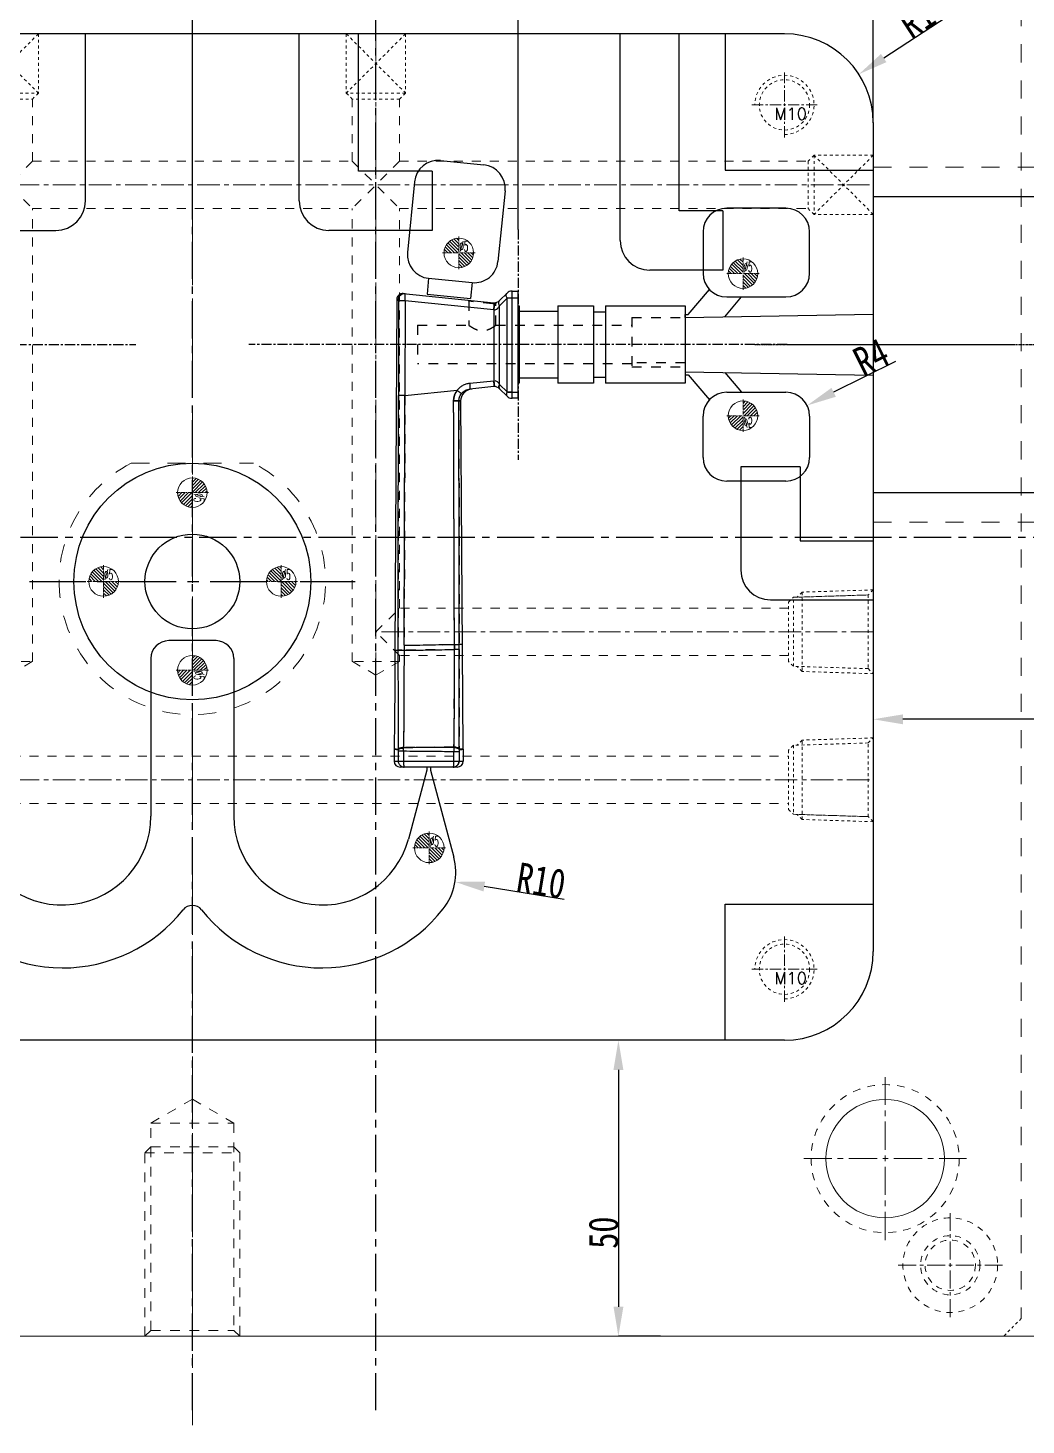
# Model space of a CAD drawing. Header units: millimetres. Extents: x 583 to 1942, y -5112 to 253.
# Drawn here: x 1123.4 to 1291.9, y -1129.1 to -893.1 of the extents above; entities that cross this region are included whole.
import ezdxf

# ---------------------------------------------------------------- set-up
doc = ezdxf.new("R2010")
doc.units = ezdxf.units.MM
doc.header["$LTSCALE"] = 16.335
doc.header["$PDMODE"] = 3
doc.header["$PDSIZE"] = 0.3125
doc.linetypes.add('CENTER', pattern=[0.6, 0.375, -0.075, 0.075, -0.075])
doc.linetypes.add('HIDDEN', pattern=[0.2, 0.1, -0.1])
doc.layers.get('0').update_dxf_attribs({"linetype": 'CONTINUOUS'})
doc.layers.get('Defpoints').update_dxf_attribs({"linetype": 'CONTINUOUS'})
for name, color, linetype, lineweight in [('cool', 153, 'HIDDEN', 9), ('epin', 13, 'CONTINUOUS', 9), ('moldbase', 7, 'CONTINUOUS', 20), ('screw', 33, 'CONTINUOUS', 13)]:
    doc.layers.add(name, color=color, linetype=linetype, lineweight=lineweight)
doc.layers.add('DEFAULT_2', color=8, linetype='HIDDEN')
doc.styles.get("Standard").update_dxf_attribs({"font": 'txt', "width": 0.8})
doc.styles.add('TXT', font='txt.shx', dxfattribs={"bigfont": 'gbcbig.shx'})
doc.styles.add('TXT05', font='txt.shx', dxfattribs={"width": 0.5, "bigfont": 'gbcbig.shx'})
doc.dimstyles.new('副本 11', dxfattribs={"dimtxt": 2.5, "dimasz": 2.5, "dimexe": 1.25, "dimexo": 0.625, "dimtad": 1, "dimdsep": 46, "dimtxsty": 'Standard', "dimcen": 2.5, "dimadec": 0, "dimazin": 0, "dimtfac": 1, "dimtmove": 0, "dimatfit": 3, "dimfxl": 0, "dimarcsym": 0})

# ---------------------------------------------------------------- blocks, each defined once
blk = doc.blocks.new('epin_ejp_5')
at = {"layer": 'epin'}
h = blk.add_hatch(dxfattribs=at)
h.set_pattern_fill('_ANSI31', color=123, scale=0.125, angle=90, style=0)
h.set_pattern_definition([(135, (-1062.761, -302.86763), (-0.280633, -0.280633), [])])
h.paths.add_polyline_path([(0, 2.5, 0.414214), (-2.5, 0), (0, 0)])
h.paths.add_polyline_path([(2.5, 0), (0, 0), (0, -2.5, 0.414214)])
at = {"layer": 'epin', "color": 1, "linetype": 'CENTER', "ltscale": 0.1}
for p, q in [((0, -2.75), (0, 2.75)), ((-2.75, 0), (2.75, 0))]:
    blk.add_line(p, q, dxfattribs=at)
at = {"layer": 'epin'}
blk.add_circle((0, 0), 2.5, dxfattribs=at)
at = {"layer": 'epin', "color": 6, "style": 'TXT05', "width": 0.5}
blk.add_text('%%c5', height=1.75, dxfattribs=at).set_placement((0.1, 0.25))
blk = doc.blocks.new('*D40')
at = {"color": 4, "lineweight": -2}
for p, q in [((1036.12, -909.12), (1036.12, -879.3)), ((1261.12, -879.3), (1041.12, -879.3)), ((1266.12, -909.12), (1266.12, -879.3))]:
    blk.add_line(p, q, dxfattribs=at)
at = {"color": 4}
for points in [[(1041.12, -878.46), (1041.12, -880.13), (1036.12, -879.3)], [(1261.12, -878.46), (1261.12, -880.13), (1266.12, -879.3)]]:
    blk.add_solid(points, dxfattribs=at)
at = {"layer": 'Defpoints', "color": 0}
for p in [(1036.12, -879.3), (1036.12, -909.12), (1266.12, -909.12)]:
    blk.add_point(p, dxfattribs=at)
at = {"color": 6, "insert": (1090.48, -876.8), "char_height": 5, "attachment_point": 5}
blk.add_mtext('230', dxfattribs=at)
blk = doc.blocks.new('*D42')
at = {"color": 4, "lineweight": -2}
for p, q in [((1230.19, -1064.12), (1223.07, -1064.12)), ((1223.07, -1069.12), (1223.07, -1109.12)), ((1230.19, -1114.12), (1223.07, -1114.12))]:
    blk.add_line(p, q, dxfattribs=at)
at = {"color": 4}
for points in [[(1222.24, -1069.12), (1223.91, -1069.12), (1223.07, -1064.12)], [(1222.24, -1109.12), (1223.91, -1109.12), (1223.07, -1114.12)]]:
    blk.add_solid(points, dxfattribs=at)
at = {"layer": 'Defpoints', "color": 0}
for p in [(1230.19, -1064.12), (1223.07, -1114.12), (1230.19, -1114.12)]:
    blk.add_point(p, dxfattribs=at)
at = {"color": 6, "insert": (1220.57, -1096.62), "char_height": 5, "attachment_point": 5, "rotation": 90}
blk.add_mtext('50', dxfattribs=at)
blk = doc.blocks.new('*D45')
at = {"color": 4, "lineweight": -2}
for p, q in [((1266.12, -1008.1), (1266.12, -1009.9)), ((1346.12, -1009.9), (1271.12, -1009.9)), ((1351.12, -1008.1), (1351.12, -1009.9))]:
    blk.add_line(p, q, dxfattribs=at)
at = {"color": 4}
for points in [[(1271.12, -1009.07), (1271.12, -1010.74), (1266.12, -1009.9)], [(1346.12, -1009.07), (1346.12, -1010.74), (1351.12, -1009.9)]]:
    blk.add_solid(points, dxfattribs=at)
at = {"layer": 'Defpoints', "color": 0}
for p in [(1266.12, -1008.1), (1266.12, -1009.9), (1351.12, -1008.1)]:
    blk.add_point(p, dxfattribs=at)
at = {"color": 6, "insert": (1306.09, -1007.4), "char_height": 5, "attachment_point": 5}
blk.add_mtext('85', dxfattribs=at)
blk = doc.blocks.new('screw_m10_g')
at = {"layer": 'screw', "color": 1, "linetype": 'CENTER', "ltscale": 0.310989}
for p, q in [((0, -5.5), (0, 5.5)), ((-5.5, 0), (5.5, 0))]:
    blk.add_line(p, q, dxfattribs=at)
at = {"layer": 'screw', "linetype": 'HIDDEN', "ltscale": 0.310989}
blk.add_circle((0, 0), 4.25, dxfattribs=at)
at = {"layer": 'screw', "color": 92, "linetype": 'HIDDEN', "ltscale": 0.310989}
blk.add_arc((0, 0), 5, 270, 180, dxfattribs=at)
at = {"layer": 'screw', "color": 6, "style": 'TXT'}
blk.add_text('M10', height=2, dxfattribs=at).set_placement((-1.7, -2.5))
blk = doc.blocks.new('*D109')
at = {"layer": 'Defpoints', "color": 0}
for p in [(1151.12, -886.91), (1151.12, -919.98), (1206.12, -927.15)]:
    blk.add_point(p, dxfattribs=at)
at = {"layer": 'epin', "color": 4, "lineweight": -2}
for p, q in [((1151.12, -919.98), (1151.12, -886.91)), ((1201.12, -886.91), (1156.12, -886.91)), ((1206.12, -927.15), (1206.12, -886.91))]:
    blk.add_line(p, q, dxfattribs=at)
at = {"layer": 'epin', "color": 4}
for points in [[(1156.12, -886.08), (1156.12, -887.74), (1151.12, -886.91)], [(1201.12, -886.08), (1201.12, -887.74), (1206.12, -886.91)]]:
    blk.add_solid(points, dxfattribs=at)
at = {"layer": 'epin', "color": 6, "insert": (1182.64, -884.41), "char_height": 5, "attachment_point": 5}
blk.add_mtext('55', dxfattribs=at)
blk = doc.blocks.new('cool_jt_f12')
at = {"layer": 'cool', "ltscale": 0.3}
for p, q in [((0, 7.0785), (0.856, 6.2225)), ((0, 7.0785), (12, 6.7035)), ((0.856, 6.2225), (0.856, -6.2225)), ((13.5, 5.827375), (0.856, 6.2225)), ((0.856, 6.2225), (13.5, 5.827375)), ((12, 6.7035), (12.856, 5.8475)), ((12, 6.7035), (12, -6.7035)), ((14.327375, 5), (13.5, 5.827375)), ((13.5, -5.827375), (13.5, 5.827375)), ((14.327375, -5), (14.327375, 5)), ((0.856, -6.2225), (0, -7.0785)), ((0, -7.0785), (12, -6.7035)), ((0.856, -6.2225), (13.5, -5.827375)), ((12, -6.7035), (12.856, -5.8475)), ((13.5, -5.827375), (14.327375, -5))]:
    blk.add_line(p, q, dxfattribs=at)
blk = doc.blocks.new('8')
at = {"layer": 'cool', "ltscale": 0.932966}
for p, q in [((867.02, 868.75), (1068.36, 868.75)), ((867.02, 860.75), (1068.36, 860.75))]:
    blk.add_line(p, q, dxfattribs=at)
at = {"layer": 'cool', "color": 1, "linetype": 'CENTER', "ltscale": 0.621977}
blk.add_line((852.69, 864.75), (1082.69, 864.75), dxfattribs=at)
at = {"layer": 'cool', "color": 0, "ltscale": 0.932966}
blk.add_blockref('cool_jt_f12', (852.69, 864.75), dxfattribs=at)
at = {"layer": 'cool', "color": 0, "ltscale": 0.932966, "rotation": 180}
blk.add_blockref('cool_jt_f12', (1082.69, 864.75), dxfattribs=at)
blk = doc.blocks.new('*D115')
at = {"layer": 'Defpoints', "color": 0}
for p in [(1263.69, -900.93), (1251.12, -909.12)]:
    blk.add_point(p, dxfattribs=at)
at = {"layer": 'epin', "color": 4, "lineweight": -2}
blk.add_line((1279.89, -890.38), (1267.88, -898.2), dxfattribs=at)
at = {"layer": 'epin', "color": 4}
blk.add_solid([(1267.42, -897.51), (1268.33, -898.9), (1263.69, -900.93)], dxfattribs=at)
at = {"layer": 'epin', "color": 6, "insert": (1274.61, -890.83), "char_height": 5, "attachment_point": 5, "rotation": 33.0699}
blk.add_mtext('R15', dxfattribs=at)
blk = doc.blocks.new('*D116')
at = {"layer": 'Defpoints', "color": 0}
for p in [(1185.61, -1035.76), (1195.48, -1037.36)]:
    blk.add_point(p, dxfattribs=at)
at = {"layer": 'epin', "color": 4, "lineweight": -2}
blk.add_line((1213.91, -1040.36), (1200.42, -1038.16), dxfattribs=at)
at = {"layer": 'epin', "color": 4}
blk.add_solid([(1200.55, -1037.34), (1200.29, -1038.99), (1195.48, -1037.36)], dxfattribs=at)
at = {"layer": 'epin', "color": 6, "insert": (1210.03, -1037.19), "char_height": 5, "attachment_point": 5, "rotation": 350.7725}
blk.add_mtext('R10', dxfattribs=at)
blk = doc.blocks.new('cool_jt_g12')
at = {"layer": 'cool', "ltscale": 0.3}
for p, q in [((0, 5), (10, 5)), ((0, -5), (10, 5)), ((0, 5), (10, -5)), ((10, -5), (10, 5)), ((10, 5), (11, 4)), ((11, -4), (11, 4)), ((10, -5), (11, -4)), ((0, -5), (10, -5))]:
    blk.add_line(p, q, dxfattribs=at)
blk = doc.blocks.new('9')
at = {"layer": 'cool', "color": 1, "linetype": 'CENTER', "ltscale": 0.621977}
for p, q in [((1286.69, 882.45), (1286.69, 990.75)), ((1348.69, 882.45), (1348.69, 990.75)), ((1202.69, 965.25), (1432.69, 965.25)), ((1202.69, 889.75), (1286.69, 889.75)), ((1432.69, 889.75), (1348.69, 889.75))]:
    blk.add_line(p, q, dxfattribs=at)
at = {"layer": 'cool', "ltscale": 0.932966}
for p, q in [((1282.69, 969.25), (1282.69, 979.75)), ((1290.69, 969.25), (1290.69, 979.75)), ((1344.69, 969.25), (1344.69, 979.75)), ((1352.69, 969.25), (1352.69, 979.75)), ((1213.69, 969.25), (1282.69, 969.25)), ((1282.69, 969.25), (1290.69, 961.25)), ((1290.69, 969.25), (1282.69, 961.25)), ((1290.69, 969.25), (1344.69, 969.25)), ((1352.69, 969.25), (1344.69, 961.25)), ((1344.69, 969.25), (1352.69, 961.25)), ((1352.69, 969.25), (1421.69, 969.25)), ((1213.69, 961.25), (1282.69, 961.25)), ((1282.69, 893.75), (1282.69, 961.25)), ((1290.69, 961.25), (1344.69, 961.25)), ((1290.69, 884.75), (1290.69, 961.25)), ((1344.69, 884.75), (1344.69, 961.25)), ((1352.69, 961.25), (1421.69, 961.25)), ((1352.69, 893.75), (1352.69, 961.25)), ((1217.02, 893.75), (1282.69, 893.75)), ((1286.69, 889.75), (1282.69, 893.75)), ((1348.69, 889.75), (1352.69, 893.75)), ((1418.36, 893.75), (1352.69, 893.75)), ((1282.69, 885.75), (1286.69, 889.75)), ((1352.69, 885.75), (1348.69, 889.75)), ((1217.02, 885.75), (1282.69, 885.75)), ((1282.69, 885.75), (1282.69, 884.75)), ((1418.36, 885.75), (1352.69, 885.75)), ((1352.69, 885.75), (1352.69, 884.75)), ((1282.69, 884.75), (1290.69, 884.75)), ((1282.69, 884.75), (1286.69, 882.45)), ((1286.69, 882.45), (1290.69, 884.75)), ((1352.69, 884.75), (1344.69, 884.75)), ((1348.69, 882.45), (1344.69, 884.75)), ((1352.69, 884.75), (1348.69, 882.45))]:
    blk.add_line(p, q, dxfattribs=at)
at = {"layer": 'cool', "color": 0, "ltscale": 0.932966}
for p, rotation in [((1286.69, 990.75), 270), ((1432.69, 965.25), 180)]:
    blk.add_blockref('cool_jt_g12', p, dxfattribs=dict(at, rotation=rotation))
at = {"layer": 'cool', "color": 0, "ltscale": 0.932966, "extrusion": (0, 0, -1), "zscale": -1, "rotation": 270}
blk.add_blockref('cool_jt_g12', (-1348.69, 990.75), dxfattribs=at)
at = {"layer": 'cool', "color": 0, "ltscale": 0.932966}
for name, p in [('cool_jt_g12', (1202.69, 965.25)), ('cool_jt_f12', (1202.69, 889.75))]:
    blk.add_blockref(name, p, dxfattribs=at)
at = {"layer": 'cool', "color": 0, "ltscale": 0.932966, "extrusion": (0, 0, -1), "zscale": -1}
blk.add_blockref('cool_jt_f12', (-1432.69, 889.75), dxfattribs=at)
blk = doc.blocks.new('*D331')
at = {"layer": 'Defpoints', "color": 0}
for p in [(1254.94, -956.89), (1251.36, -958.67)]:
    blk.add_point(p, dxfattribs=at)
at = {"layer": 'epin', "color": 4, "lineweight": -2}
blk.add_line((1269.87, -949.48), (1259.42, -954.67), dxfattribs=at)
at = {"layer": 'epin', "color": 4}
blk.add_solid([(1259.05, -953.92), (1259.79, -955.42), (1254.94, -956.89)], dxfattribs=at)
at = {"layer": 'epin', "color": 6, "insert": (1265.77, -948.72), "char_height": 5, "attachment_point": 5, "rotation": 26.3945}
blk.add_mtext('R4', dxfattribs=at)

msp = doc.modelspace()

# ---------------------------------------------------------------- linework, layer by layer
at = {"color": 1, "linetype": 'CENTER', "ltscale": 1.026263}
for p, q in [((1151.117, -1126.618), (1151.117, -861.618)), ((1182.117, -1126.618), (1182.117, -861.618)), ((951.117, -979.118), (1351.117, -979.118))]:
    msp.add_line(p, q, dxfattribs=at)
for p, q in [((1251.117, -894.118), (1051.117, -894.118)), ((1241.117, -894.118), (1241.117, -917.118)), ((1266.117, -909.118), (1266.117, -1049.118)), ((1241.117, -917.118), (1266.117, -917.118)), ((1188.637, -919.092), (1187.443, -931.032)), ((1203.921, -920.62), (1202.727, -932.56)), ((1266.117, -921.618), (1351.117, -921.618)), ((1251.358, -923.565), (1241.358, -923.565)), ((1255.358, -934.565), (1255.358, -927.565)), ((1191.025, -935.41), (1190.757, -938.097)), ((1198.349, -936.143), (1198.081, -938.829)), ((1234.858, -941.545), (1238.428, -937.289)), ((1241.063, -941.928), (1243.885, -938.565)), ((1241.358, -938.565), (1251.358, -938.565)), ((1234.358, -942.045), (1266.117, -941.49)), ((1234.358, -942.045), (1234.358, -941.545)), ((1234.358, -941.545), (1234.858, -941.545)), ((1251.57, -946.618), (1289.963, -946.618)), ((1234.358, -951.19), (1266.117, -951.745)), ((1234.358, -951.19), (1234.358, -951.69)), ((1234.358, -951.69), (1234.858, -951.69)), ((1234.858, -951.69), (1238.428, -955.946)), ((1241.063, -951.307), (1243.885, -954.67)), ((1241.358, -954.67), (1251.358, -954.67)), ((1255.358, -958.67), (1255.358, -965.67)), ((1251.358, -969.67), (1241.358, -969.67)), ((1266.117, -971.618), (1351.117, -971.618)), ((1241.117, -1041.118), (1266.117, -1041.118)), ((1241.117, -1064.118), (1241.117, -1041.118)), ((1251.117, -1064.118), (1051.117, -1064.118))]:
    msp.add_line(p, q)
at = {"color": 5}
for p, q in [((1133.085, -922.306), (1133.085, -894.118)), ((1169.149, -922.306), (1169.149, -894.118)), ((1179.149, -917.306), (1179.149, -894.118)), ((1223.36, -929.017), (1223.36, -894.118)), ((1233.36, -924.017), (1233.36, -894.118)), ((1191.639, -917.306), (1179.149, -917.306)), ((1191.639, -917.306), (1191.639, -927.306)), ((1240.729, -924.017), (1233.36, -924.017)), ((1240.729, -924.017), (1240.729, -934.017)), ((1110.595, -927.306), (1128.085, -927.306)), ((1191.639, -927.306), (1174.149, -927.306)), ((1240.729, -934.017), (1228.36, -934.017)), ((1243.756, -967.243), (1243.756, -984.733)), ((1253.756, -967.243), (1243.756, -967.243)), ((1253.756, -967.243), (1253.756, -979.733)), ((1253.756, -979.733), (1266.117, -979.733)), ((1248.756, -989.733), (1266.117, -989.733))]:
    msp.add_line(p, q, dxfattribs=at)
at = {"color": 7, "linetype": 'Continuous'}
for p, q in [((1193.015, -915.509), (1200.339, -916.242)), ((1237.358, -927.565), (1237.358, -934.565)), ((1191.025, -935.41), (1198.349, -936.143)), ((1185.642, -938.992), (1185.302, -998.26)), ((1185.918, -939.023), (1185.642, -938.992)), ((1185.933, -939.225), (1185.915, -955.211)), ((1187.035, -939.226), (1185.933, -939.225)), ((1186.747, -937.997), (1202.031, -939.526)), ((1187.035, -939.226), (1187.015, -955.211)), ((1202.031, -940.726), (1187.035, -939.226)), ((1190.757, -938.097), (1198.081, -938.829)), ((1203.004, -939.178), (1204.256, -937.926)), ((1204.256, -938.779), (1203.004, -940.031)), ((1204.256, -954.599), (1204.256, -938.779)), ((1206.117, -938.779), (1204.256, -938.779)), ((1205.109, -955.663), (1205.109, -937.573)), ((1205.109, -937.573), (1206.117, -937.573)), ((1206.117, -955.663), (1206.117, -937.573)), ((1202.031, -940.726), (1202.031, -952.709)), ((1203.004, -953.346), (1203.004, -940.031)), ((1206.117, -940.085), (1206.318, -940.085)), ((1206.318, -940.085), (1206.318, -953.15)), ((1206.318, -940.939), (1212.851, -940.939)), ((1212.851, -940.085), (1212.851, -953.15)), ((1212.851, -940.085), (1218.881, -940.085)), ((1218.881, -940.085), (1218.881, -953.15)), ((1218.881, -941.09), (1220.891, -941.09)), ((1220.891, -940.085), (1220.891, -953.15)), ((1220.891, -940.085), (1234.358, -940.085)), ((1234.358, -940.085), (1234.358, -953.15)), ((1197.994, -953.113), (1202.031, -952.709)), ((1203.004, -953.346), (1204.256, -954.599)), ((1206.318, -953.15), (1206.117, -953.15)), ((1212.851, -952.296), (1206.318, -952.296)), ((1218.881, -953.15), (1212.851, -953.15)), ((1220.891, -952.145), (1218.881, -952.145)), ((1234.358, -953.15), (1220.891, -953.15)), ((1187.015, -955.211), (1195.835, -954.329)), ((1202.031, -953.709), (1197.994, -954.113)), ((1204.256, -955.309), (1203.004, -954.057)), ((1205.109, -954.658), (1206.117, -954.658)), ((1206.117, -955.663), (1205.109, -955.663)), ((1196.139, -956.121), (1196.483, -956.096)), ((1196.862, -1014.947), (1196.483, -956.096)), ((1237.358, -965.67), (1237.358, -958.67)), ((1185.883, -998.243), (1185.303, -998.258)), ((1185.883, -998.243), (1185.883, -997.399)), ((1195.374, -997.253), (1195.374, -997.266)), ((1196.747, -997.243), (1196.17, -997.254)), ((1196.171, -998.131), (1196.17, -997.254)), ((1185.205, -1014.963), (1185.205, -1016.968)), ((1185.284, -1014.963), (1185.205, -1014.963)), ((1185.205, -1016.968), (1196.863, -1016.968)), ((1185.207, -1014.947), (1185.906, -1014.92)), ((1185.906, -1014.936), (1185.906, -1014.92)), ((1185.911, -1015.246), (1186.77, -1015.246)), ((1185.911, -1016.968), (1185.911, -1015.246)), ((1186.77, -1015.246), (1186.77, -1016.968)), ((1195.298, -1015.327), (1196.158, -1015.327)), ((1195.298, -1016.968), (1195.298, -1015.327)), ((1196.158, -1015.327), (1196.158, -1016.968)), ((1196.785, -1014.943), (1196.166, -1014.907)), ((1196.862, -1014.947), (1196.785, -1014.943)), ((1196.863, -1014.964), (1196.785, -1014.966)), ((1196.863, -1014.964), (1196.863, -1016.968)), ((1195.858, -1017.973), (1186.211, -1017.973))]:
    msp.add_line(p, q, dxfattribs=at)
at = {"color": 1, "linetype": 'CENTER', "ltscale": 1.554943}
msp.add_line((1123.617, -986.618), (1178.617, -986.618), dxfattribs=at)
at = {"color": 2}
for p, q in [((1155.117, -996.618), (1147.117, -996.618)), ((1144.117, -999.618), (1144.117, -1026.266)), ((1158.117, -999.618), (1158.117, -1026.266)), ((1190.734, -1018.473), (1187.606, -1030.148)), ((1190.734, -1017.973), (1190.734, -1018.473)), ((1191.334, -1017.973), (1191.334, -1018.473)), ((1191.334, -1018.473), (1195.273, -1033.17))]:
    msp.add_line(p, q, dxfattribs=at)
at = {"color": 7, "linetype": 'Continuous'}
for points in [[(1196.483, -956.096), (1196.519, -955.706), (1196.679, -955.218), (1196.957, -954.786), (1197.337, -954.439), (1197.791, -954.2), (1198.003, -954.15)], [(1185.303, -998.258), (1185.293, -1004.306), (1185.279, -1009.97), (1185.207, -1014.947)]]:
    msp.add_lwpolyline(points, dxfattribs=at)
for radius in [20, 8]:
    msp.add_circle((1151.117, -986.618), radius)
for centre, radius, start, end in [((1251.117, -909.118), 15, 0, 90), ((1192.617, -919.49), 4, 84.28941, 174.28941), ((1199.941, -920.222), 4, 354.28941, 84.28941), ((1241.358, -927.565), 4, 90, 180), ((1251.358, -927.565), 4, 0, 90), ((1191.423, -931.43), 4, 174.28941, 264.28941), ((1198.747, -932.162), 4, 264.28941, 354.28941), ((1241.358, -934.565), 4, 180, 270), ((1251.358, -934.565), 4, 270, 0), ((1241.358, -958.67), 4, 90, 180), ((1251.358, -958.67), 4, 0, 90), ((1241.358, -965.67), 4, 180, 270), ((1251.358, -965.67), 4, 270, 0), ((1251.117, -1049.118), 15, 270, 0)]:
    msp.add_arc(centre, radius, start, end)
at = {"color": 5}
for centre, start, end in [((1128.085, -922.306), 270, 0), ((1174.149, -922.306), 180, 270), ((1228.36, -929.017), 180, 270), ((1248.756, -984.733), 180, 270)]:
    msp.add_arc(centre, 5, start, end, dxfattribs=at)
at = {"color": 7, "linetype": 'Continuous'}
for centre, radius, start, end in [((1186.647, -938.997), 1.005, 84.28941, 179.67188), ((1186.918, -939.008), 0.988, 99.88757, 104.23324), ((1186.92, -939.019), 1, 98.15622, 99.89277), ((1186.921, -939.028), 1.008, 84.35151, 98.15338), ((1202.151, -938.326), 1.206, 264.28941, 315), ((1205.109, -938.779), 1.206, 90, 135), ((1198.222, -956.113), 2.98, 143.23397, 180.15175), ((1202.151, -954.909), 1.206, 44.9989, 95.71059), ((1205.109, -954.457), 1.206, 224.99967, 270), ((1190.62, -1014.761), 3.847, 178.86528, 179.74008), ((1469.009, -1016.194), 273.712, 179.685, 179.81846), ((1194.404, -1014.595), 0.897, 358.473, 359.45662), ((1191.459, -1014.668), 3.842, 359.68599, 0.73165), ((1186.21, -1016.968), 1.005, 180, 270), ((1188.07, -1014.956), 2.164, 179.47337, 181.02774), ((1179.004, -1015.246), 6.907, 359.99736, 2.08186), ((1206.894, 656.108), 1671.475, 269.31019, 269.602533), ((1195.858, -1016.968), 1.005, 270, 0), ((1202.819, -1015.322), 6.661, 177.29539, 180.03824), ((1194.056, -1014.958), 2.11, 0.53758, 1.38975), ((1193.987, -1014.957), 2.18, 358.66825, 0.50809), ((1186.907, -1016.978), 0.995, 233.72902, 269.92829), ((1195.161, -1016.978), 0.995, 270.07116, 306.2205)]:
    msp.add_arc(centre, radius, start, end, dxfattribs=at)
at = {"color": 2}
for centre, radius, start, end in [((1147.117, -999.618), 3, 90, 180), ((1155.117, -999.618), 3, 0, 90), ((1129.117, -1026.266), 15, 195, 0), ((1173.117, -1026.266), 15, 180, 345), ((1185.613, -1035.758), 10, 321.93145, 15), ((1129.217, -1025.893), 26, 218.06855, 321.45719), ((1151.117, -1043.34), 2, 38.54281, 141.45719), ((1173.017, -1025.893), 26, 218.54281, 321.93145)]:
    msp.add_arc(centre, radius, start, end, dxfattribs=at)
at = {"color": 7, "linetype": 'Continuous'}
for points, knots in [([(1185.918, -939.023), (1185.919, -938.921), (1185.952, -938.706), (1186.079, -938.461), (1186.229, -938.29), (1186.408, -938.149), (1186.567, -938.078), (1186.675, -938.05)], [0, 0, 0, 0, 0.2320921, 0.4846086, 0.6151934, 0.745907, 1, 1, 1, 1]), ([(1185.933, -939.225), (1185.933, -939.199), (1185.933, -939.162), (1185.931, -939.115), (1185.929, -939.085), (1185.927, -939.06), (1185.925, -939.041), (1185.922, -939.03), (1185.92, -939.023), (1185.918, -939.023)], [0, 0, 0, 0, 0.37751, 0.5488187, 0.6992118, 0.8224478, 0.9150745, 0.9745469, 1, 1, 1, 1]), ([(1187.035, -939.226), (1187.042, -939.149), (1187.053, -938.996), (1187.065, -938.775), (1187.072, -938.571), (1187.073, -938.391), (1187.069, -938.243), (1187.06, -938.133), (1187.048, -938.065), (1187.034, -938.033), (1187.025, -938.025), (1187.021, -938.025)], [0, 0, 0, 0, 0.1924576, 0.3777343, 0.54828, 0.6979462, 0.8212839, 0.9137738, 0.9726413, 0.9895919, 1, 1, 1, 1]), ([(1203.004, -940.031), (1202.961, -939.947), (1202.896, -939.782), (1202.86, -939.537), (1202.895, -939.329), (1202.963, -939.219), (1203.004, -939.178)], [0, 0, 0, 0, 0.3124611, 0.58482, 0.809764, 1, 1, 1, 1]), ([(1204.256, -938.779), (1204.216, -938.697), (1204.152, -938.537), (1204.113, -938.298), (1204.142, -938.085), (1204.213, -937.969), (1204.256, -937.926)], [0, 0, 0, 0, 0.3020114, 0.5671693, 0.7956576, 1, 1, 1, 1]), ([(1202.031, -939.526), (1202.041, -939.527), (1202.052, -939.548), (1202.06, -939.577), (1202.067, -939.617), (1202.073, -939.667), (1202.078, -939.756), (1202.081, -939.893), (1202.077, -940.079), (1202.063, -940.361), (1202.045, -940.579), (1202.031, -940.726)], [0, 0, 0, 0, 0.0242631, 0.0475474, 0.0798265, 0.1216873, 0.1728609, 0.3010726, 0.4589204, 0.6356505, 1, 1, 1, 1]), ([(1202.031, -940.726), (1202.085, -940.738), (1202.199, -940.743), (1202.416, -940.696), (1202.647, -940.545), (1202.852, -940.303), (1202.958, -940.123), (1203.004, -940.031)], [0, 0, 0, 0, 0.1309892, 0.2614421, 0.5140771, 0.7592724, 1, 1, 1, 1]), ([(1195.835, -954.329), (1195.963, -954.159), (1196.253, -953.844), (1196.777, -953.474), (1197.365, -953.22), (1197.784, -953.134), (1197.994, -953.113)], [0, 0, 0, 0, 0.2503259, 0.5004078, 0.7502802, 1, 1, 1, 1]), ([(1197.994, -954.113), (1198.003, -954.112), (1198.012, -954.094), (1198.019, -954.07), (1198.028, -954.019), (1198.034, -953.935), (1198.036, -953.807), (1198.033, -953.651), (1198.021, -953.416), (1198.006, -953.235), (1197.994, -953.113)], [0, 0, 0, 0, 0.0243322, 0.0476899, 0.080062, 0.1732865, 0.3016762, 0.4595858, 0.6362306, 1, 1, 1, 1]), ([(1202.031, -952.709), (1202.13, -952.691), (1202.34, -952.702), (1202.617, -952.85), (1202.838, -953.075), (1202.953, -953.253), (1203.004, -953.346)], [0, 0, 0, 0, 0.2429514, 0.489927, 0.7427963, 1, 1, 1, 1]), ([(1202.031, -952.709), (1202.043, -952.831), (1202.058, -953.012), (1202.069, -953.247), (1202.073, -953.402), (1202.07, -953.531), (1202.064, -953.616), (1202.055, -953.666), (1202.048, -953.69), (1202.039, -953.709), (1202.031, -953.709)], [0, 0, 0, 0, 0.3631813, 0.5397348, 0.6977003, 0.8262635, 0.9196999, 0.9521647, 0.9755962, 1, 1, 1, 1]), ([(1203.004, -954.057), (1202.966, -954.019), (1202.907, -953.917), (1202.884, -953.735), (1202.92, -953.538), (1202.972, -953.41), (1203.004, -953.346)], [0, 0, 0, 0, 0.2124798, 0.4503387, 0.7170888, 1, 1, 1, 1]), ([(1187.015, -955.211), (1186.769, -955.211), (1186.402, -955.211), (1186.036, -955.211), (1185.915, -955.211)], [0, 0, 0, 0, 0.670886, 1, 1, 1, 1]), ([(1195.835, -954.329), (1195.925, -954.397), (1196.057, -954.498), (1196.224, -954.632), (1196.331, -954.72), (1196.418, -954.796), (1196.481, -954.854), (1196.519, -954.892), (1196.536, -954.914), (1196.54, -954.922), (1196.541, -954.925)], [0, 0, 0, 0, 0.3658318, 0.5381648, 0.6911477, 0.8165794, 0.9103489, 0.970524, 0.9887898, 1, 1, 1, 1]), ([(1196.139, -956.121), (1196.138, -955.908), (1196.209, -955.479), (1196.413, -955.096), (1196.541, -954.925)], [0, 0, 0, 0, 0.4996925, 1, 1, 1, 1]), ([(1196.541, -954.925), (1196.712, -954.699), (1197.154, -954.315), (1197.712, -954.141), (1197.994, -954.113)], [0, 0, 0, 0, 0.4999965, 1, 1, 1, 1]), ([(1204.256, -954.599), (1204.225, -954.662), (1204.173, -954.791), (1204.137, -954.988), (1204.16, -955.17), (1204.219, -955.272), (1204.256, -955.309)], [0, 0, 0, 0, 0.2829276, 0.5496817, 0.7875334, 1, 1, 1, 1]), ([(1205.109, -954.658), (1204.955, -954.658), (1204.67, -954.649), (1204.385, -954.62), (1204.256, -954.599)], [0, 0, 0, 0, 0.5411425, 1, 1, 1, 1]), ([(1196.139, -956.121), (1196.11, -956.121), (1196.015, -956.121), (1195.823, -956.12), (1195.553, -956.12), (1195.349, -956.121), (1195.242, -956.121)], [0, 0, 0, 0, 0.0961542, 0.3189928, 0.6408871, 1, 1, 1, 1]), ([(1185.906, -1014.92), (1185.928, -1013.531), (1185.964, -1007.972), (1185.881, -1002.413), (1185.883, -998.243)], [0, 0, 0, 0, 0.249876, 1, 1, 1, 1]), ([(1185.883, -998.243), (1185.997, -998.241), (1186.33, -998.237), (1186.663, -998.235), (1186.881, -998.235)], [0, 0, 0, 0, 0.3430771, 1, 1, 1, 1]), ([(1186.881, -998.235), (1186.857, -1001.003), (1186.842, -1006.486), (1186.813, -1011.968), (1186.774, -1014.681)], [0, 0, 0, 0, 0.5050522, 1, 1, 1, 1]), ([(1186.881, -998.235), (1188.304, -998.236), (1191.136, -998.185), (1193.967, -998.125), (1195.376, -998.117)], [0, 0, 0, 0, 0.5024094, 1, 1, 1, 1]), ([(1186.885, -997.398), (1188.307, -997.388), (1191.136, -997.323), (1193.966, -997.267), (1195.374, -997.266)], [0, 0, 0, 0, 0.5024015, 1, 1, 1, 1]), ([(1195.301, -1014.604), (1195.303, -1014.439), (1195.312, -1014.11), (1195.32, -1013.615), (1195.327, -1013.117), (1195.337, -1012.45), (1195.346, -1011.612), (1195.358, -1010.26), (1195.367, -1008.555), (1195.372, -1006.494), (1195.377, -1004.417), (1195.379, -1001.623), (1195.378, -999.521), (1195.376, -998.117)], [0, 0, 0, 0, 0.0299162, 0.0599642, 0.0901381, 0.1204262, 0.1813465, 0.2426923, 0.3664947, 0.4915488, 0.6176228, 0.7445264, 1, 1, 1, 1]), ([(1195.374, -997.266), (1195.55, -997.266), (1195.815, -997.267), (1196.08, -997.266), (1196.17, -997.267)], [0, 0, 0, 0, 0.6611989, 1, 1, 1, 1]), ([(1196.171, -998.131), (1196.14, -998.128), (1196.049, -998.125), (1195.876, -998.121), (1195.642, -998.118), (1195.468, -998.117), (1195.376, -998.117)], [0, 0, 0, 0, 0.1163195, 0.3430269, 0.6535542, 1, 1, 1, 1]), ([(1196.166, -1014.907), (1196.167, -1013.548), (1196.169, -1010.093), (1196.173, -1004.502), (1196.172, -1000.268), (1196.171, -998.131)], [0, 0, 0, 0, 0.2429088, 0.617882, 1, 1, 1, 1]), ([(1186.774, -1014.681), (1186.67, -1014.683), (1186.476, -1014.698), (1186.246, -1014.74), (1186.094, -1014.789), (1186.008, -1014.828), (1185.945, -1014.869), (1185.915, -1014.903), (1185.906, -1014.92)], [0, 0, 0, 0, 0.3370442, 0.6331196, 0.7551411, 0.8569222, 0.938059, 1, 1, 1, 1]), ([(1185.906, -1014.936), (1185.914, -1014.92), (1185.942, -1014.886), (1186.004, -1014.844), (1186.09, -1014.803), (1186.246, -1014.752), (1186.477, -1014.707), (1186.672, -1014.69), (1186.774, -1014.685)], [0, 0, 0, 0, 0.0592351, 0.1385901, 0.2414463, 0.3667648, 0.6694108, 1, 1, 1, 1]), ([(1185.906, -1014.995), (1185.914, -1014.979), (1185.942, -1014.948), (1186.003, -1014.908), (1186.089, -1014.869), (1186.245, -1014.818), (1186.476, -1014.771), (1186.671, -1014.75), (1186.773, -1014.744)], [0, 0, 0, 0, 0.0563341, 0.1339992, 0.2362617, 0.3618436, 0.6666699, 1, 1, 1, 1]), ([(1186.77, -1015.246), (1186.771, -1015.204), (1186.772, -1015.036), (1186.773, -1014.869), (1186.773, -1014.744)], [0, 0, 0, 0, 0.2525306, 1, 1, 1, 1]), ([(1186.774, -1014.681), (1188.195, -1014.647), (1191.037, -1014.576), (1193.881, -1014.578), (1195.301, -1014.619)], [0, 0, 0, 0, 0.5001122, 1, 1, 1, 1]), ([(1196.166, -1014.907), (1196.148, -1014.863), (1196.085, -1014.803), (1195.981, -1014.744), (1195.826, -1014.681), (1195.597, -1014.628), (1195.402, -1014.608), (1195.301, -1014.604)], [0, 0, 0, 0, 0.1507767, 0.2561101, 0.3814224, 0.6784635, 1, 1, 1, 1]), ([(1196.166, -1014.938), (1196.149, -1014.894), (1196.087, -1014.833), (1195.984, -1014.771), (1195.829, -1014.705), (1195.598, -1014.648), (1195.403, -1014.625), (1195.301, -1014.619)], [0, 0, 0, 0, 0.1506354, 0.2558912, 0.3811709, 0.6783298, 1, 1, 1, 1]), ([(1196.166, -1015.008), (1196.158, -1014.989), (1196.132, -1014.95), (1196.071, -1014.898), (1195.985, -1014.849), (1195.831, -1014.784), (1195.6, -1014.725), (1195.404, -1014.698), (1195.301, -1014.689)], [0, 0, 0, 0, 0.0638053, 0.1461097, 0.2503673, 0.3757542, 0.6752912, 1, 1, 1, 1]), ([(1185.906, -1014.995), (1185.776, -1014.988), (1185.569, -1014.975), (1185.362, -1014.964), (1185.284, -1014.963)], [0, 0, 0, 0, 0.6246655, 1, 1, 1, 1]), ([(1186.32, -1017.78), (1186.195, -1017.688), (1185.985, -1017.44), (1185.911, -1017.124), (1185.911, -1016.968)], [0, 0, 0, 0, 0.4991046, 1, 1, 1, 1]), ([(1186.77, -1016.968), (1186.77, -1017.096), (1186.776, -1017.333), (1186.799, -1017.612), (1186.828, -1017.793), (1186.847, -1017.877), (1186.865, -1017.927), (1186.879, -1017.955), (1186.895, -1017.973), (1186.906, -1017.973)], [0, 0, 0, 0, 0.3735406, 0.6912777, 0.8142711, 0.9072587, 0.9417514, 0.9681799, 1, 1, 1, 1]), ([(1195.163, -1017.973), (1195.174, -1017.973), (1195.19, -1017.955), (1195.204, -1017.927), (1195.222, -1017.877), (1195.241, -1017.793), (1195.27, -1017.612), (1195.292, -1017.333), (1195.298, -1017.096), (1195.298, -1016.968)], [0, 0, 0, 0, 0.0318208, 0.0582499, 0.0927431, 0.1857326, 0.3087282, 0.6264693, 1, 1, 1, 1]), ([(1196.158, -1016.968), (1196.158, -1017.124), (1196.084, -1017.441), (1195.873, -1017.689), (1195.748, -1017.781)], [0, 0, 0, 0, 0.500905, 1, 1, 1, 1]), ([(1196.785, -1014.966), (1196.708, -1014.968), (1196.501, -1014.983), (1196.295, -1014.999), (1196.166, -1015.008)], [0, 0, 0, 0, 0.3753438, 1, 1, 1, 1])]:
    msp.add_open_spline(points, degree=3, knots=knots, dxfattribs=at)
for points in [[(1185.884, -997.399), (1185.894, -983.336), (1185.904, -969.274), (1185.915, -955.211)], [(1186.885, -997.398), (1186.928, -983.336), (1186.971, -969.273), (1187.015, -955.211)], [(1195.374, -997.253), (1195.331, -983.542), (1195.287, -969.831), (1195.242, -956.121)], [(1196.17, -997.254), (1196.16, -983.543), (1196.149, -969.832), (1196.138, -956.121)], [(1186.885, -997.398), (1186.883, -997.677), (1186.884, -997.956), (1186.881, -998.235)], [(1195.374, -997.266), (1195.375, -997.55), (1195.375, -997.834), (1195.376, -998.117)]]:
    msp.add_open_spline(points, degree=3, dxfattribs=at)
at = {"layer": 'DEFAULT_2', "color": 1, "linetype": 'CENTER', "ltscale": 0.277713}
for p, q in [((1206.117, -927.148), (1206.117, -966.087)), ((1050.664, -946.618), (1141.57, -946.618)), ((1251.57, -946.618), (1160.664, -946.618))]:
    msp.add_line(p, q, dxfattribs=at)
at = {"layer": 'DEFAULT_2', "color": 8, "linetype": 'HIDDEN'}
for p, q in [((1197.645, -939.087), (1197.826, -939.287)), ((1197.826, -939.287), (1197.826, -943.351)), ((1201.854, -939.726), (1197.826, -939.287)), ((1202.031, -939.526), (1201.854, -939.726)), ((1202.348, -939.675), (1202.492, -939.482)), ((1202.348, -943.351), (1202.348, -939.675)), ((1189.133, -943.351), (1189.133, -949.884)), ((1189.133, -943.351), (1197.826, -943.351)), ((1202.348, -943.351), (1225.313, -943.351)), ((1225.313, -942.045), (1225.313, -950.386)), ((1225.313, -942.045), (1234.358, -942.045)), ((1225.313, -949.884), (1189.133, -949.884)), ((1234.358, -949.683), (1225.313, -949.683)), ((1225.313, -950.386), (1234.358, -950.386)), ((1198.003, -954.15), (1198.292, -954.083)), ((1196.483, -956.096), (1196.139, -956.121)), ((1185.303, -998.258), (1185.883, -998.249)), ((1186.885, -997.398), (1186.881, -998.235)), ((1195.376, -998.117), (1186.881, -998.235)), ((1186.885, -997.398), (1195.374, -997.266)), ((1195.376, -998.117), (1195.374, -997.266)), ((1195.301, -1014.619), (1195.301, -1014.604)), ((1185.205, -1014.952), (1185.205, -1014.963)), ((1185.906, -1014.92), (1185.906, -1014.936)), ((1196.166, -1014.907), (1196.862, -1014.947)), ((1196.863, -1014.964), (1196.863, -1014.951))]:
    msp.add_line(p, q, dxfattribs=at)
at = {"layer": 'DEFAULT_2', "color": 1, "linetype": 'CENTER', "ltscale": 0.048144}
msp.add_line((1246.117, -946.618), (1351.117, -946.618), dxfattribs=at)
at = {"layer": 'DEFAULT_2', "color": 8, "linetype": 'HIDDEN'}
for centre, radius, start, end in [((-329.725, -999.466), 1525.101, 359.431282, 0.05067), ((1190.606, -1014.761), 3.833, 178.86417, 179.74149), ((1198.522, -1985.232), 970.618, 90.190123, 90.6935), ((1471.302, -1016.203), 276.005, 179.6857, 179.81802), ((1191.433, -1014.668), 3.868, 359.68926, 0.73103), ((1179.097, -1015.244), 6.813, 359.983, 2.0964), ((1206.896, 656.511), 1671.878, 269.31026, 269.602532), ((1202.978, -1015.326), 6.82, 177.32819, 180.0063), ((1194.101, -1014.957), 2.065, 0.53304, 1.39792)]:
    msp.add_arc(centre, radius, start, end, dxfattribs=at)
for points, knots in [([(1185.918, -939.023), (1185.92, -939.023), (1185.922, -939.031), (1185.925, -939.041), (1185.927, -939.06), (1185.929, -939.085), (1185.931, -939.115), (1185.933, -939.162), (1185.933, -939.199), (1185.933, -939.225)], [0, 0, 0, 0, 0.0254981, 0.0850688, 0.1777943, 0.3010799, 0.4514396, 0.6226598, 1, 1, 1, 1]), ([(1202.348, -939.675), (1202.348, -939.675), (1202.347, -939.676), (1202.346, -939.676), (1202.343, -939.677), (1202.338, -939.678), (1202.329, -939.681), (1202.315, -939.685), (1202.297, -939.69), (1202.275, -939.696), (1202.25, -939.702), (1202.208, -939.712), (1202.146, -939.722), (1202.061, -939.731), (1201.962, -939.734), (1201.891, -939.73), (1201.854, -939.726)], [0, 0, 0, 0, 0.0010683, 0.0042617, 0.0095626, 0.0169542, 0.0379424, 0.0670962, 0.1042905, 0.1494001, 0.202246, 0.2626307, 0.4053623, 0.57662, 0.7751591, 1, 1, 1, 1]), ([(1202.031, -940.726), (1202.045, -940.58), (1202.063, -940.362), (1202.077, -940.081), (1202.081, -939.894), (1202.079, -939.758), (1202.073, -939.668), (1202.067, -939.618), (1202.06, -939.578), (1202.052, -939.549), (1202.041, -939.527), (1202.031, -939.526)], [0, 0, 0, 0, 0.3631702, 0.5397191, 0.6976809, 0.8262417, 0.8776295, 0.9197005, 0.9521649, 0.9755962, 1, 1, 1, 1]), ([(1197.826, -943.351), (1197.886, -943.393), (1198.104, -943.541), (1198.434, -943.745), (1198.835, -943.955), (1199.212, -944.113), (1199.634, -944.231), (1200.087, -944.275), (1200.54, -944.231), (1200.962, -944.113), (1201.34, -943.955), (1201.74, -943.745), (1202.07, -943.541), (1202.288, -943.393), (1202.348, -943.351)], [0, 0, 0, 0, 0.0443228, 0.1597828, 0.2350486, 0.3183115, 0.4074718, 0.5000009, 0.5925301, 0.6816901, 0.7649526, 0.8402183, 0.9556778, 1, 1, 1, 1]), ([(1202.031, -953.709), (1202.039, -953.709), (1202.048, -953.691), (1202.055, -953.666), (1202.064, -953.616), (1202.07, -953.531), (1202.073, -953.404), (1202.069, -953.248), (1202.058, -953.013), (1202.043, -952.831), (1202.031, -952.709)], [0, 0, 0, 0, 0.0242635, 0.0475483, 0.0798284, 0.1728414, 0.3010567, 0.4589085, 0.6356428, 1, 1, 1, 1]), ([(1203.004, -953.346), (1202.969, -953.416), (1202.915, -953.554), (1202.884, -953.757), (1202.913, -953.931), (1202.97, -954.023), (1203.004, -954.057)], [0, 0, 0, 0, 0.3121424, 0.5846854, 0.8096209, 1, 1, 1, 1]), ([(1187.015, -955.211), (1186.885, -955.211), (1186.639, -955.21), (1186.31, -955.21), (1186.073, -955.211), (1185.953, -955.21), (1185.915, -955.211)], [0, 0, 0, 0, 0.3556981, 0.6707451, 0.8970899, 1, 1, 1, 1]), ([(1195.242, -956.121), (1195.243, -955.961), (1195.267, -955.64), (1195.381, -955.172), (1195.569, -954.729), (1195.739, -954.457), (1195.835, -954.329)], [0, 0, 0, 0, 0.2501412, 0.5002178, 0.75027, 1, 1, 1, 1]), ([(1204.256, -954.599), (1204.386, -954.62), (1204.592, -954.641), (1204.876, -954.655), (1205.031, -954.658), (1205.109, -954.658)], [0, 0, 0, 0, 0.4595399, 0.7245636, 1, 1, 1, 1]), ([(1195.242, -956.121), (1195.349, -956.121), (1195.553, -956.12), (1195.823, -956.12), (1196.015, -956.121), (1196.11, -956.121), (1196.139, -956.121)], [0, 0, 0, 0, 0.359111, 0.6810062, 0.9038455, 1, 1, 1, 1]), ([(1185.906, -1014.92), (1185.927, -1013.531), (1185.962, -1007.97), (1185.881, -1002.409), (1185.883, -998.237)], [0, 0, 0, 0, 0.2497532, 1, 1, 1, 1]), ([(1186.485, -998.235), (1186.351, -998.235), (1186.15, -998.236), (1185.95, -998.236), (1185.883, -998.237)], [0, 0, 0, 0, 0.668663, 1, 1, 1, 1]), ([(1186.485, -998.235), (1186.517, -998.235), (1186.649, -998.234), (1186.781, -998.235), (1186.881, -998.235)], [0, 0, 0, 0, 0.2401654, 1, 1, 1, 1]), ([(1186.881, -998.235), (1186.857, -1001.004), (1186.842, -1006.488), (1186.813, -1011.971), (1186.774, -1014.685)], [0, 0, 0, 0, 0.5050547, 1, 1, 1, 1]), ([(1196.171, -998.131), (1196.172, -999.559), (1196.173, -1003.1), (1196.17, -1008.691), (1196.167, -1012.856), (1196.166, -1014.907)], [0, 0, 0, 0, 0.2552198, 0.6332578, 1, 1, 1, 1]), ([(1185.906, -1014.92), (1185.915, -1014.903), (1185.945, -1014.87), (1186.008, -1014.829), (1186.094, -1014.791), (1186.246, -1014.743), (1186.476, -1014.702), (1186.67, -1014.685), (1186.774, -1014.681)], [0, 0, 0, 0, 0.0617461, 0.1424986, 0.2439634, 0.3658407, 0.6622165, 1, 1, 1, 1]), ([(1186.77, -1015.246), (1186.771, -1015.204), (1186.772, -1015.036), (1186.773, -1014.869), (1186.773, -1014.744)], [0, 0, 0, 0, 0.2525312, 1, 1, 1, 1]), ([(1185.205, -1014.963), (1185.205, -1014.963), (1185.207, -1014.963), (1185.208, -1014.963), (1185.212, -1014.963), (1185.219, -1014.962), (1185.232, -1014.962), (1185.251, -1014.962), (1185.276, -1014.962), (1185.306, -1014.962), (1185.342, -1014.963), (1185.4, -1014.965), (1185.487, -1014.97), (1185.607, -1014.977), (1185.749, -1014.986), (1185.851, -1014.992), (1185.906, -1014.995)], [0, 0, 0, 0, 0.0009847, 0.0039256, 0.0088223, 0.0156737, 0.0352364, 0.0626077, 0.0977849, 0.1407686, 0.1915625, 0.2501739, 0.3908687, 0.5628087, 0.7658885, 1, 1, 1, 1]), ([(1195.163, -1017.973), (1195.292, -1017.973), (1195.554, -1017.92), (1195.885, -1017.696), (1196.107, -1017.362), (1196.158, -1017.098), (1196.158, -1016.968)], [0, 0, 0, 0, 0.2489524, 0.4984759, 0.7488959, 1, 1, 1, 1]), ([(1196.166, -1015.008), (1196.22, -1015.004), (1196.322, -1014.997), (1196.463, -1014.987), (1196.583, -1014.978), (1196.67, -1014.972), (1196.728, -1014.968), (1196.763, -1014.967), (1196.793, -1014.966), (1196.818, -1014.965), (1196.835, -1014.965), (1196.846, -1014.964), (1196.852, -1014.964), (1196.857, -1014.964), (1196.86, -1014.965), (1196.862, -1014.964), (1196.863, -1014.965), (1196.863, -1014.964)], [0, 0, 0, 0, 0.2341299, 0.4372234, 0.6091773, 0.7498906, 0.8085095, 0.8593061, 0.9022861, 0.9374534, 0.9648096, 0.9755586, 0.9843545, 0.9911972, 0.996086, 0.9990204, 1, 1, 1, 1]), ([(1186.32, -1017.78), (1186.384, -1017.827), (1186.567, -1017.931), (1186.777, -1017.973), (1186.906, -1017.973)], [0, 0, 0, 0, 0.3760499, 1, 1, 1, 1])]:
    msp.add_open_spline(points, degree=3, knots=knots, dxfattribs=at)
for points in [[(1187.021, -938.025), (1186.906, -938.013), (1186.788, -938.022), (1186.675, -938.05)], [(1185.915, -955.211), (1185.904, -969.274), (1185.894, -983.336), (1185.884, -997.399)], [(1187.015, -955.211), (1186.971, -969.273), (1186.928, -983.336), (1186.885, -997.398)], [(1195.374, -997.253), (1195.331, -983.542), (1195.287, -969.831), (1195.242, -956.121)], [(1196.138, -956.121), (1196.149, -969.832), (1196.16, -983.543), (1196.17, -997.254)]]:
    msp.add_open_spline(points, degree=3, dxfattribs=at)
at = {"layer": 'moldbase', "color": 1, "linetype": 'CENTER', "ltscale": 1.865932}
msp.add_line((1151.117, -829.118), (1151.117, -1129.118), dxfattribs=at)
at = {"layer": 'moldbase', "color": 8, "linetype": 'HIDDEN', "ltscale": 1.865932}
for p, q in [((1291.117, -847.118), (1291.117, -1111.118)), ((1266.117, -916.618), (1351.117, -916.618)), ((1140.809, -966.618), (1161.425, -966.618)), ((1266.117, -976.618), (1351.117, -976.618))]:
    msp.add_line(p, q, dxfattribs=at)
at = {"layer": 'moldbase', "color": 1, "linetype": 'CENTER', "ltscale": 0.777472}
for p, q in [((1268.117, -1097.868), (1268.117, -1070.368)), ((1254.367, -1084.118), (1281.867, -1084.118))]:
    msp.add_line(p, q, dxfattribs=at)
at = {"layer": 'moldbase', "color": 8, "linetype": 'HIDDEN', "ltscale": 0.995164}
for p, q in [((1144.117, -1078.118), (1151.117, -1074.076)), ((1151.117, -1074.076), (1158.117, -1078.118)), ((1144.117, -1113.118), (1144.117, -1078.118)), ((1144.117, -1078.118), (1158.117, -1078.118)), ((1158.117, -1078.118), (1158.117, -1113.118)), ((1143.117, -1114.118), (1144.117, -1113.118)), ((1144.117, -1113.118), (1158.117, -1113.118)), ((1158.117, -1113.118), (1159.117, -1114.118))]:
    msp.add_line(p, q, dxfattribs=at)
at = {"layer": 'moldbase', "color": 1, "linetype": 'CENTER', "ltscale": 0.621977}
msp.add_line((1151.117, -1114.118), (1151.117, -1074.076), dxfattribs=at)
at = {"layer": 'moldbase', "color": 92, "linetype": 'HIDDEN', "ltscale": 0.995164}
for p, q in [((1143.117, -1083.118), (1144.117, -1082.118)), ((1143.117, -1114.118), (1143.117, -1083.118)), ((1143.117, -1083.118), (1159.117, -1083.118)), ((1144.117, -1082.118), (1158.117, -1082.118)), ((1158.117, -1082.118), (1159.117, -1083.118)), ((1159.117, -1083.118), (1159.117, -1114.118))]:
    msp.add_line(p, q, dxfattribs=at)
at = {"layer": 'moldbase', "color": 1, "linetype": 'CENTER', "ltscale": 0.497582}
for p, q in [((1279.117, -1110.918), (1279.117, -1093.318)), ((1270.317, -1102.118), (1287.917, -1102.118))]:
    msp.add_line(p, q, dxfattribs=at)
at = {"layer": 'moldbase', "color": 8, "linetype": 'HIDDEN', "ltscale": 0.27989}
msp.add_line((1291.117, -1111.118), (1288.117, -1114.118), dxfattribs=at)
at = {"layer": 'moldbase'}
msp.add_line((1348.117, -1114.118), (954.117, -1114.118), dxfattribs=at)
at = {"layer": 'moldbase', "color": 8, "linetype": 'HIDDEN', "ltscale": 0.777472}
msp.add_circle((1268.117, -1084.118), 12.5, dxfattribs=at)
at = {"layer": 'moldbase'}
msp.add_circle((1268.117, -1084.118), 10, dxfattribs=at)
at = {"layer": 'moldbase', "color": 8, "linetype": 'HIDDEN', "ltscale": 0.621977}
for radius in [8, 5, 4.25]:
    msp.add_circle((1279.117, -1102.118), radius, dxfattribs=at)
at = {"layer": 'moldbase', "color": 8, "linetype": 'HIDDEN', "ltscale": 1.865932}
msp.add_arc((1151.117, -986.618), 22.5, 117.26604, 62.73396, dxfattribs=at)

# ---------------------------------------------------------------- block references
at = {"layer": 'epin', "color": 0}
for name, p in [('9', (-166.573, -1884.872)), ('8', (183.427, -1884.872))]:
    msp.add_blockref(name, p, dxfattribs=at)
at = {"layer": 'epin'}
for p in [(1196.117, -931.118), (1244.117, -934.618), (1136.117, -986.618), (1166.117, -986.618), (1191.117, -1031.618)]:
    msp.add_blockref('epin_ejp_5', p, dxfattribs=at)
at = {"layer": 'epin', "xscale": -1, "rotation": 180}
msp.add_blockref('epin_ejp_5', (1244.117, -958.618), dxfattribs=at)
at = {"layer": 'epin', "rotation": 270.0000000001042}
for p in [(1151.117, -971.618), (1151.117, -1001.618)]:
    msp.add_blockref('epin_ejp_5', p, dxfattribs=at)
at = {"layer": 'screw'}
for p in [(1251.117, -906.118), (1251.117, -1052.118)]:
    msp.add_blockref('screw_m10_g', p, dxfattribs=at)

# ---------------------------------------------------------------- dimensions: what is measured, and where the dimension line sits
for base, p1, p2, picture, middle in [((1036.117, -879.297), (1266.117, -909.118), (1036.117, -909.118), '*D40', (1090.476, -879.297)), ((1266.117, -1009.903), (1351.117, -1008.097), (1266.117, -1008.097), '*D45', (1306.089, -1009.903))]:
    dim = msp.add_linear_dim(base=base, p1=p1, p2=p2, dimstyle='副本 11', override={"dimtxt": 5, "dimasz": 5, "dimexe": 0, "dimexo": 0, "dimgap": 0, "dimcen": 0, "dimclrd": 4, "dimclre": 4, "dimclrt": 6, "dimtofl": 0})
    dim.commit()
    dim.dimension.update_dxf_attribs({"geometry": picture, "text_midpoint": middle, "dimtype": 160})
dim = msp.add_linear_dim(base=(1223.074, -1114.118), p1=(1230.194, -1064.118), p2=(1230.194, -1114.118), angle=90, dimstyle='副本 11', override={"dimtxt": 5, "dimasz": 5, "dimexe": 0, "dimexo": 0, "dimgap": 0, "dimcen": 0, "dimclrd": 4, "dimclre": 4, "dimclrt": 6, "dimtofl": 0})
dim.commit()
dim.dimension.update_dxf_attribs({"geometry": '*D42', "text_midpoint": (1223.074, -1096.624), "dimtype": 160})
at = {"layer": 'epin', "color": 0}
dim = msp.add_linear_dim(base=(1151.117, -886.909), p1=(1206.117, -927.148), p2=(1151.117, -919.982), dimstyle='副本 11', override={"dimtxt": 5, "dimasz": 5, "dimexe": 0, "dimexo": 0, "dimgap": 0, "dimcen": 0, "dimclrd": 4, "dimclre": 4, "dimclrt": 6, "dimtofl": 0}, dxfattribs=at)
dim.commit()
dim.dimension.update_dxf_attribs({"geometry": '*D109', "text_midpoint": (1182.635, -886.909), "dimtype": 160})
for center, mpoint, picture, middle in [((1251.117, -909.118), (1263.687, -900.933), '*D115', (1274.614, -890.835)), ((1251.358, -958.67), (1254.941, -956.891), '*D331', (1265.773, -948.725)), ((1185.613, -1035.758), (1195.484, -1037.362), '*D116', (1210.033, -1037.193))]:
    dim = msp.add_radius_dim(center=center, mpoint=mpoint, dimstyle='副本 11', override={"dimtxt": 5, "dimasz": 5, "dimexe": 0, "dimexo": 0, "dimgap": 0, "dimcen": 0, "dimclrd": 4, "dimclre": 4, "dimclrt": 6, "dimtofl": 0}, dxfattribs=at)
    dim.commit()
    dim.dimension.update_dxf_attribs({"geometry": picture, "text_midpoint": middle})

doc.saveas('drawing.dxf')
